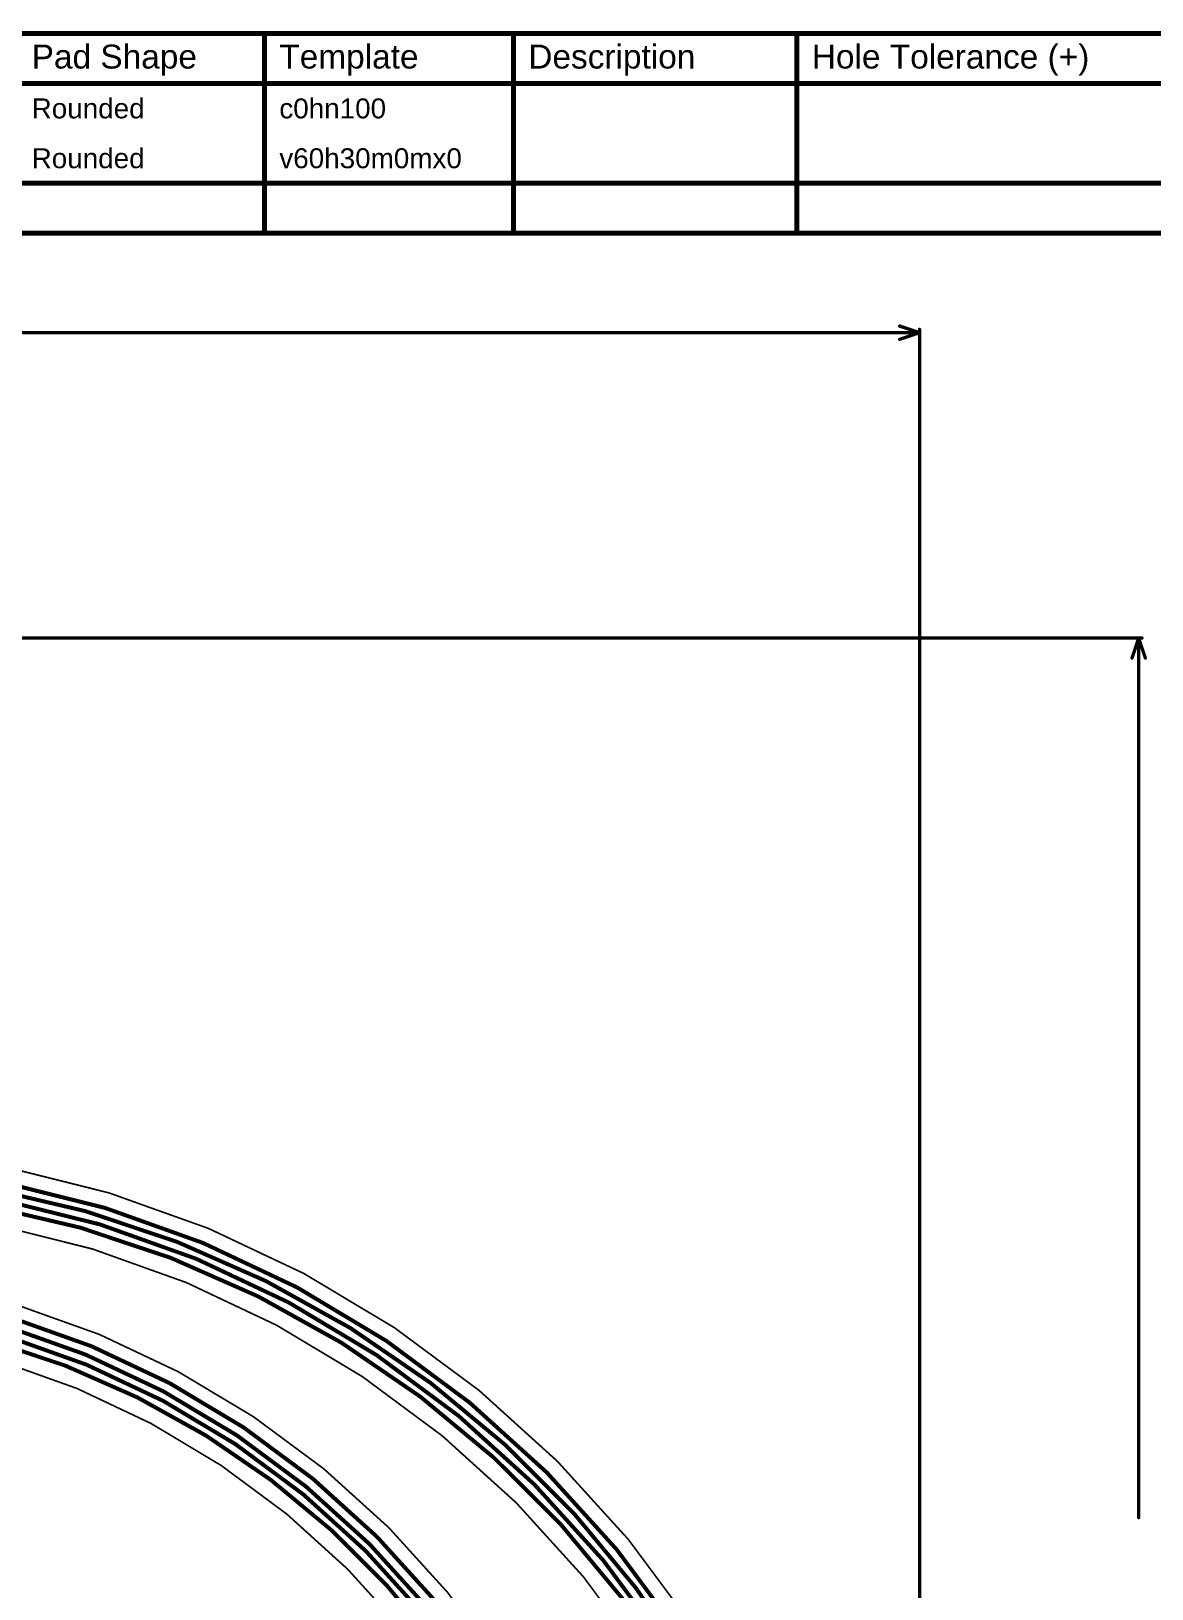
# Model space of a CAD drawing. Header units: inches. Extents: x -17 to 349, y -40 to 215.
# Drawn here: x 140.4 to 226.2, y 96.2 to 215.3 of the extents above; entities that cross this region are included whole.
import ezdxf

# ---------------------------------------------------------------- set-up
doc = ezdxf.new("R2010")
doc.units = ezdxf.units.IN
for name, color, linetype in [('Board Outline', 216, 'Continuous'), ('Bottom Layer', 5, 'Continuous'), ('Dimension', 6, 'Continuous'), ('Drill Drawing', 1, 'Continuous')]:
    doc.layers.add(name, color=color, linetype=linetype)
doc.styles.add('Arial', font='', dxfattribs={"height": 0.2})
doc.styles.get('Arial').set_extended_font_data('Arial')

msp = doc.modelspace()

# ---------------------------------------------------------------- linework, layer by layer
at = {"layer": 'Board Outline'}
for points in [[(122.52998862, 130.00344332, 0.127, 0.127, -0.4137830578576681), (204.86466774, 47.83536788, 0.127, 0.127, 0)], [(122.56069468, 125.53344718, 0.127, 0.127, -0.4136722232397825), (200.39467414, 47.82755484, 0.127, 0.127, 0)], [(119.5314729, 120.8434083, 0.127, 0.127, -0.4137590145945721), (187.85119148, 52.65899552, 0.127, 0.127, 0)], [(119.53243302, 116.37340708, 0.127, 0.127, -0.4137590145945721), (183.38119788, 52.65109612, 0.127, 0.127, 0)], [(140.88166134, 83.7028806, 0.127, 0.127, -0.3675955104976865), (116.14189624, 112.78427532, 0.127, 0.127, 0)]]:
    msp.add_lwpolyline(points, format="xyseb", dxfattribs=at)
at = {"layer": 'Bottom Layer'}
for points in [[(122.55846964, 128.80178964, 0.3048, 0.3048, -0.4142135623730951), (203.66689518, 47.79210406, 0.3048, 0.3048, 0)], [(122.55846964, 128.14139218, 0.3048, 0.3048, -0.4142135716234306), (202.98237534, 47.82659217999999, 0.3048, 0.3048, 0)], [(122.55846964, 127.48099218, 0.3048, 0.3048, -0.4142135530473893), (202.33236902, 47.82659217999999, 0.3048, 0.3048, 0)], [(122.55846964, 126.82059218, 0.3048, 0.3048, -0.41421357178314), (201.68237286, 47.82659217999999, 0.3048, 0.3048, 0)], [(118.98825072, 119.18820968, 0.3048, 0.3048, -0.4141682080837658), (185.97707534, 52.30783798, 0.3048, 0.3048, 0)], [(119.31929908, 119.84859952, 0.3048, 0.3048, -0.4142135513109782), (186.62706896, 52.6525871, 0.3048, 0.3048, 0)], [(119.53608808, 118.31159218, 0.3048, 0.3048, -0.4142125882663787), (185.32707156, 52.65259218, 0.3048, 0.3048, 0)], [(119.55410176, 117.63299816, 0.3048, 0.3048, -0.4142135738093534), (184.67707032, 52.6525871, 0.3048, 0.3048, 0)]]:
    msp.add_lwpolyline(points, format="xyseb", dxfattribs=at)
at = {"layer": 'Dimension'}
for points in [[(121.66358446, 192.22785278, 0.254, 0.254, 0), (208.39596624, 192.22785278, 0.254, 0.254, 0)], [(206.87196624, 192.73585278, 0.254, 0.254, 0), (208.39596624, 192.22785278, 0.254, 0.254, 0)], [(206.87196624, 191.71985278, 0.254, 0.254, 0), (208.39596624, 192.22785278, 0.254, 0.254, 0)], [(208.39596624, 17.12568584, 0.254, 0.254, 0), (208.39596624, 192.48185278, 0.254, 0.254, 0)], [(107.93931168, 168.8858573, 0.254, 0.254, 0), (225.40929772, 168.8858573, 0.254, 0.254, 0)], [(224.64729772, 167.3618573, 0.254, 0.254, 0), (225.15529772, 168.8858573, 0.254, 0.254, 0)], [(225.15529772, 168.8858573, 0.254, 0.254, 0), (225.66329772, 167.3618573, 0.254, 0.254, 0)], [(225.15529772, 101.64819142, 0.254, 0.254, 0), (225.15529772, 168.8858573, 0.254, 0.254, 0)]]:
    msp.add_lwpolyline(points, format="xyseb", dxfattribs=at)
for points in [[(206.80846624, 192.73585278, 0.127, 0.127, 1), (206.93546624, 192.73585278, 0.127, 0.127, 1)], [(206.80846624, 191.71985278, 0.127, 0.127, 1), (206.93546624, 191.71985278, 0.127, 0.127, 1)], [(208.33246624, 192.48185278, 0.127, 0.127, 1), (208.45946624, 192.48185278, 0.127, 0.127, 1)], [(208.33246624, 192.22785278, 0.127, 0.127, 1), (208.45946624, 192.22785278, 0.127, 0.127, 1)], [(208.33246624, 192.22785278, 0.127, 0.127, 1), (208.45946624, 192.22785278, 0.127, 0.127, 1)], [(208.33246624, 192.22785278, 0.127, 0.127, 1), (208.45946624, 192.22785278, 0.127, 0.127, 1)], [(225.09179772, 168.8858573, 0.127, 0.127, 1), (225.21879772, 168.8858573, 0.127, 0.127, 1)], [(225.09179772, 168.8858573, 0.127, 0.127, 1), (225.21879772, 168.8858573, 0.127, 0.127, 1)], [(225.09179772, 168.8858573, 0.127, 0.127, 1), (225.21879772, 168.8858573, 0.127, 0.127, 1)], [(225.34579772, 168.8858573, 0.127, 0.127, 1), (225.47279772, 168.8858573, 0.127, 0.127, 1)], [(224.58379772, 167.3618573, 0.127, 0.127, 1), (224.71079772, 167.3618573, 0.127, 0.127, 1)], [(225.59979772, 167.3618573, 0.127, 0.127, 1), (225.72679772, 167.3618573, 0.127, 0.127, 1)], [(225.09179772, 101.64819142, 0.127, 0.127, 1), (225.21879772, 101.64819142, 0.127, 0.127, 1)]]:
    msp.add_lwpolyline(points, format="xyseb", close=True, dxfattribs=at)
at = {"layer": 'Drill Drawing'}
for points in [[(-1.87196222, 215.08827188, 0.3809999999999999, 0.3809999999999999, 0), (267.90271286, 215.08827188, 0.3809999999999999, 0.3809999999999999, 0)], [(158.2821066, 199.84827188, 0.3809999999999999, 0.3809999999999999, 0), (158.2821066, 215.08827188, 0.3809999999999999, 0.3809999999999999, 0)], [(177.32685134, 199.84827188, 0.3809999999999999, 0.3809999999999999, 0), (177.32685134, 215.08827188, 0.3809999999999999, 0.3809999999999999, 0)], [(199.01243662, 199.84827188, 0.3809999999999999, 0.3809999999999999, 0), (199.01243662, 215.08827188, 0.3809999999999999, 0.3809999999999999, 0)], [(-1.87196222, 211.27827188, 0.3809999999999999, 0.3809999999999999, 0), (267.90271286, 211.27827188, 0.3809999999999999, 0.3809999999999999, 0)], [(-1.87196222, 203.65827188, 0.3809999999999999, 0.3809999999999999, 0), (267.90271286, 203.65827188, 0.3809999999999999, 0.3809999999999999, 0)], [(-1.87196222, 199.84827188, 0.3809999999999999, 0.3809999999999999, 0), (267.90271286, 199.84827188, 0.3809999999999999, 0.3809999999999999, 0)]]:
    msp.add_lwpolyline(points, format="xyseb", dxfattribs=at)
for points in [[(158.1868566, 215.08827188, 0.1905, 0.1905, 1), (158.3773566, 215.08827188, 0.1905, 0.1905, 1)], [(177.23160134, 215.08827188, 0.1905, 0.1905, 1), (177.42210134, 215.08827188, 0.1905, 0.1905, 1)], [(198.91718662, 215.08827188, 0.1905, 0.1905, 1), (199.10768662, 215.08827188, 0.1905, 0.1905, 1)], [(158.1868566, 199.84827188, 0.1905, 0.1905, 1), (158.3773566, 199.84827188, 0.1905, 0.1905, 1)], [(177.23160134, 199.84827188, 0.1905, 0.1905, 1), (177.42210134, 199.84827188, 0.1905, 0.1905, 1)], [(198.91718662, 199.84827188, 0.1905, 0.1905, 1), (199.10768662, 199.84827188, 0.1905, 0.1905, 1)]]:
    msp.add_lwpolyline(points, format="xyseb", close=True, dxfattribs=at)

# ---------------------------------------------------------------- texts
at = {"layer": 'Drill Drawing', "style": 'Arial'}
for s, height, p in [('Pad Shape', 1.8288, (140.48183486, 212.42127188)), ('Template', 1.8288, (159.4251066, 212.42127188)), ('Description', 1.8288, (178.46985134, 212.42127188)), ('Hole Tolerance (+)', 1.8288, (200.15543662, 212.42127188)), ('Rounded', 1.524, (140.48183486, 208.61127188)), ('c0hn100', 1.524, (159.4251066, 208.61127188)), ('Rounded', 1.524, (140.48183486, 204.80127188)), ('v60h30m0mx0', 1.524, (159.4251066, 204.80127188))]:
    msp.add_text(s, height=height, dxfattribs=at).set_placement(p)

doc.saveas('drawing.dxf')
